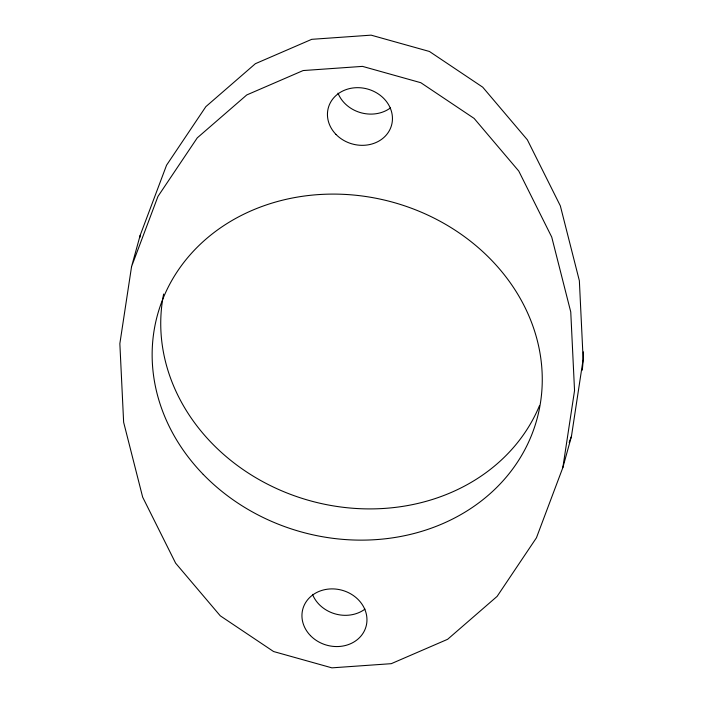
<?xml version="1.0" encoding="UTF-8"?>
<svg xmlns="http://www.w3.org/2000/svg" width="703" height="703" viewBox="0 0 703 703"><rect width="100%" height="100%" fill="white"/><g stroke="black" fill="none" stroke-linecap="round" stroke-linejoin="round"><path stroke-width="1.05" d="M131.558 266.613L119.853 343.644L123.64 422.283L142.665 497.153L175.627 563.173L220.276 615.819L273.581 651.532L331.904 667.85L391.263 663.676L447.626 639.299L497.135 596.364L536.433 537.813L562.839 467.627L571.442 436.387L583.147 359.356L579.36 280.717L560.335 205.847L527.373 139.827L482.724 87.181L429.419 51.468L371.096 35.15L311.737 39.324L255.374 63.701L205.865 106.636L166.567 165.187L140.161 235.373L131.558 266.613L157.964 196.418L197.262 137.867L246.771 94.94L303.134 70.555L362.493 66.381L420.816 82.708L474.121 118.412L518.77 171.066L551.732 237.078L570.757 311.956L574.544 390.587L562.839 467.627M139.835 237.544L140.161 235.373M569.149 442.495L571.442 436.387M583.367 351.895A229.556 199.599 15.4 0 1 582.26 370.191M364.989 609.114A32.795 28.515 15.4 0 1 312.492 594.36M390.481 107.893A32.795 28.515 15.4 0 1 337.985 93.139M539.394 405.868A196.761 171.084 15.4 0 1 305.919 499.552A196.761 171.084 15.4 0 1 163.632 294.047M335.955 134.387A32.795 28.515 15.4 0 0 390.938 127.155A32.795 28.515 15.4 0 0 352.95 87.972A32.795 28.515 15.4 0 0 335.955 134.387M310.454 635.609A32.795 28.515 15.4 0 0 365.446 628.377A32.795 28.515 15.4 0 0 327.449 589.193A32.795 28.515 15.4 0 0 310.454 635.609M203.229 474.402A196.761 171.084 15.4 0 0 533.164 431.027A196.761 171.084 15.4 0 0 305.207 195.917A196.761 171.084 15.4 0 0 203.229 474.402"/></g></svg>
